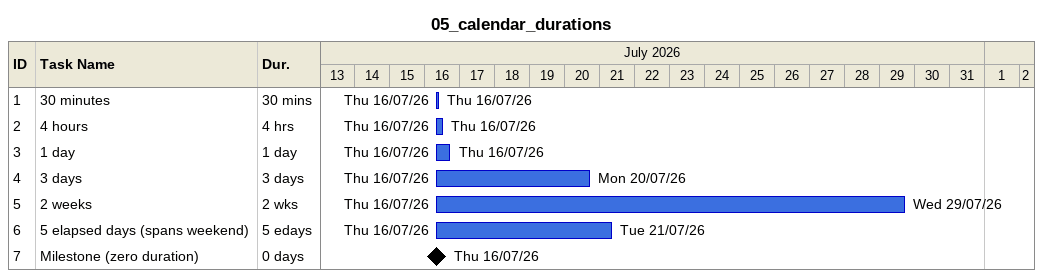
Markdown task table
05_calendar_durations

| ID | Task | Duration | Start | Finish |
|---|---|---|---|---|
| 1 | 30 minutes | 30min | 2026-07-16 | 2026-07-16 |
| 2 | 4 hours | 4h | 2026-07-16 | 2026-07-16 |
| 3 | 1 day | 1d | 2026-07-16 | 2026-07-16 |
| 4 | 3 days | 3d | 2026-07-16 | 2026-07-20 |
| 5 | 2 weeks | 2w | 2026-07-16 | 2026-07-29 |
| 6 | 5 elapsed days (spans weekend) | 5ed | 2026-07-16 | 2026-07-21 |
| 7 | Milestone (zero duration) | 0d | 2026-07-16 | 2026-07-16 |
